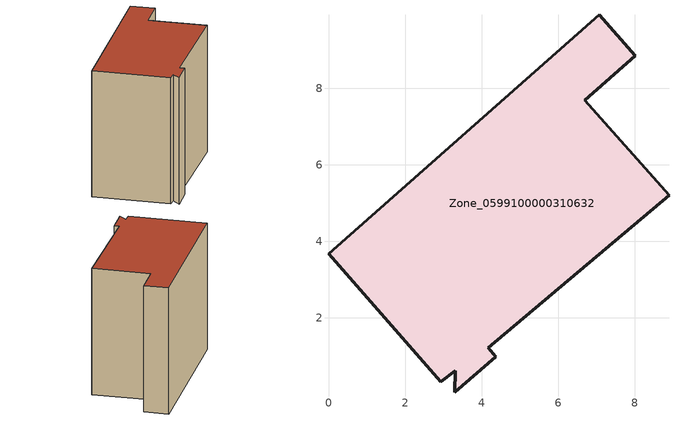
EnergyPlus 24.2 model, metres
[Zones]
Zone_0599100000310632
 floor ground (C_G): 0,3.67 7.08,9.92 8.02,8.85 6.7,7.69 8.9,5.21 4.18,1.22 4.37,0.99 3.3,0.06 3.32,0.61 2.94,0.33 z0
 wall outside (C_F): 6.7,7.69 8.02,8.85 7.08,9.92 0,3.67 2.94,0.33 3.32,0.61 3.3,0.06 4.37,0.99 4.18,1.22 8.9,5.21 6.7,7.69 z0:7.51
 roof outside (C_R): 3.32,0.61 3.3,0.06 4.37,0.99 4.18,1.22 8.9,5.21 6.7,7.69 8.02,8.85 7.08,9.92 0,3.67 2.94,0.33 z7.51
[BUILDING]
Pand.0599100000310632: North Axis=0; Terrain=City; Loads Convergence Tolerance Value=0.04; Temperature Convergence Tolerance Value=0.4; Solar Distribution=FullExterior; Maximum Number of Warmup Days=25; Minimum Number of Warmup Days=1
[Site:Location]
Rotterdam.The.Hague.AP_ZH_NLD Design_Conditions: Latitude=51.96; Longitude=4.45; Time Zone=1; Elevation=-4.5
[SITE:GROUNDTEMPERATURE:BUILDINGSURFACE]
18, 18, 18, 18, 18, 18, 18, 18, 18, 18, 18, 18
[MATERIAL] Thermal Absorptance=0.9; Solar Absorptance=0.7; Visible Absorptance=0.7
Name | Roughness | Thickness | Conductivity | Density | Specific Heat
G.TI.1946 | MediumSmooth | 0.15 | 1 | 540 | 1210
F.TI.1946 | Rough | 0.3 | 0.857143 | 1920 | 840
R.TI.1946 | MediumRough | 0.2 | 0.1 | 1500 | 1000
[CONSTRUCTION]
C_G: G.TI.1946
C_F: F.TI.1946
C_R: R.TI.1946
[ZONE]
Zone_0599100000310632: Type=1; Multiplier=1; Ceiling Height=Autocalculate; Volume=Autocalculate; Floor Area=autocalculate; Part of Total Floor Area=Yes
[ZONEINFILTRATION:DESIGNFLOWRATE]
Infil_Zone_0599100000310632: Zone or ZoneList or Space or SpaceList=Zone_0599100000310632; Schedule=AlwaysOn; Design Flow Rate Calculation Method=Flow/Area; Flow Rate per Floor Area=0.003; Constant Term Coefficient=1; Temperature Term Coefficient=0; Velocity Term Coefficient=0; Velocity Squared Term Coefficient=0
[HVACTEMPLATE:ZONE:IDEALLOADSAIRSYSTEM]
Zone_0599100000310632: Maximum Heating Supply Air Temperature=50; Minimum Cooling Supply Air Temperature=13; Maximum Heating Supply Air Humidity Ratio=0.0156; Minimum Cooling Supply Air Humidity Ratio=0.0077; Heating Limit=NoLimit; Cooling Limit=NoLimit; Dehumidification Control Type=ConstantSensibleHeatRatio; Cooling Sensible Heat Ratio=0.7; Dehumidification Setpoint=60; Humidification Control Type=None; Humidification Setpoint=30; Outdoor Air Method=None; Outdoor Air Flow Rate per Person=0.00944; Outdoor Air Flow Rate per Zone Floor Area=0; Outdoor Air Flow Rate per Zone=0; Demand Controlled Ventilation Type=None; Outdoor Air Economizer Type=NoEconomizer; Heat Recovery Type=None; Sensible Heat Recovery Effectiveness=0.7; Latent Heat Recovery Effectiveness=0.65
[ZONECONTROL:THERMOSTAT]
ThermostatControl_Zone_0599100000310632: Zone or ZoneList=Zone_0599100000310632; Control Type Schedule=DualSetpointControlType; Control 1=Thermostat_Zone_0599100000310632; Temperature Difference Between Cutout And Setpoint=0
[THERMOSTATSETPOINT:DUALSETPOINT]
Thermostat_Zone_0599100000310632: Heating Setpoint Temperature Schedule=HeatingSetpoint_Zone_0599100000310632; Cooling Setpoint Temperature Schedule=CoolingSetpoint_Zone_0599100000310632
[SCHEDULE:COMPACT]
HeatingSetpoint_Zone_0599100000310632: Through: 12/31, For: AllDays, Until: 24:00, 21
CoolingSetpoint_Zone_0599100000310632: Through: 12/31, For: AllDays, Until: 24:00, 24
DualSetpointControlType: Through: 12/31, For: AllDays, Until: 24:00, 4
AlwaysOn: Through: 12/31, For: AllDays, Until: 24:00, 1
